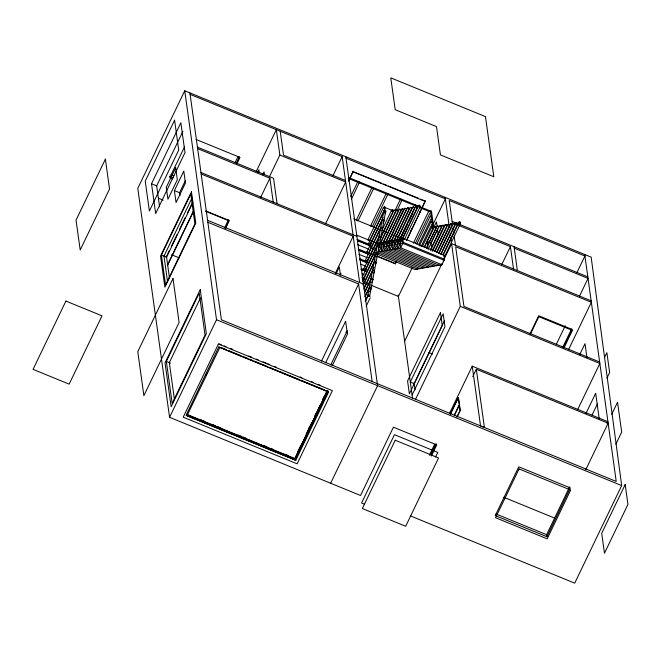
<?xml version="1.0" encoding="UTF-8"?>
<svg xmlns="http://www.w3.org/2000/svg" width="661" height="661" viewBox="0 0 661 661"><rect width="100%" height="100%" fill="white"/><g stroke="black" fill="none" stroke-linecap="round" stroke-linejoin="round"><path stroke-width="0.99" d="M367.805 295.682L383.818 211.28M369.664 296.021L385.677 211.611L385.057 211.264M350.669 196.457L357.932 181.519M351.487 199.135L359.46 182.205M372.052 187.418L373.762 188.228L358.113 220.749L357.221 220.642L356.403 219.939L372.069 187.394M387.99 194.053L386.272 193.268L370.631 225.765L371.292 226.393L372.341 226.574L387.999 193.995M384.842 207.612L385.264 208.099L369.615 240.621L368.648 240.48L367.904 239.811L383.562 207.29L384.132 207.273M372.341 226.574L370.647 225.74M383.116 217.51L370.143 244.454L369.102 244.273L368.441 243.645L384.091 211.123L384.9 211.198M369.615 240.621L369.268 240.183M381.067 226.897L368.549 252.915L367.499 252.733L366.838 252.105L382.496 219.584L383.066 219.576M379.918 234.432L366.954 261.384L365.905 261.194L365.244 260.566L380.893 228.045L381.389 228.012M378.323 242.893L365.351 269.845L364.31 269.655L363.641 269.027L379.711 236.456M362.393 277.934L362.046 277.496L377.695 244.967L378.191 244.942M368.549 252.915L368.127 252.428M366.954 261.384L366.533 260.888M365.351 269.845L364.93 269.349M376.274 252.287L363.715 278.347L363.253 277.769M383.554 207.314L384.305 207.959M384.082 211.148L385.223 211.941L385.636 211.636M382.488 219.609L384.19 220.419L383.62 219.807M380.885 228.07L382.587 228.88L381.703 228.119M379.29 236.564L380.992 237.34L380.422 236.737M377.695 245.024L379.389 245.809L378.505 245.041M376.596 253.403C374.853 253.626 379.513 255.072 377.067 253.576M363.319 285.122L374.506 261.896L375.076 261.888M363.963 288.94L372.903 270.357L373.399 270.324M395.394 210.52L395.741 210.966L380.058 243.529L379.596 242.951M364.599 292.757L371.308 278.818L371.804 278.785M397.872 209.884L398.451 210.471L382.793 242.992L381.835 242.851L381.091 242.182L396.74 209.661L397.625 209.768M365.236 296.574L369.706 287.287L370.284 287.271M375.316 264.565L376.216 262.681L375.465 262.037M368.127 295.723L369.821 296.558L368.127 295.723L365.426 301.317M373.721 273.026L374.622 271.142L373.787 270.465M371.672 282.421L373.019 279.578L371.308 278.909M369.631 291.815L371.424 288.072L369.706 287.37M382.793 242.992L381.975 242.29M392.46 210.867L391.329 210.644L393.039 211.454L380.521 237.473M400.872 209.587L401.153 209.983L385.503 242.504L384.454 242.323L383.793 241.695L399.442 209.173L400.252 209.248M385.503 242.504L385.082 242.017M379.662 240.108L394.039 210.148L394.923 210.256M403.648 209.19L388.214 242.05L387.164 241.868L386.503 241.24L402.152 208.719L402.962 208.793M388.214 242.05L387.867 241.612M396.732 209.686L398.451 210.471M404.863 208.265L389.213 240.786L390.04 241.488L390.924 241.604L406.573 209.074L404.863 208.322L405.755 208.372M390.932 241.571L390.18 240.935M399.442 209.173L401.161 209.958M408.862 208.132L409.283 208.628L393.634 241.149L392.584 240.959L391.923 240.331L407.573 207.81L408.465 207.918M397.748 209.173L402.144 199.68M393.634 241.149L393.212 240.654M402.152 208.769L403.863 209.529M411.886 207.926L396.344 240.695L395.295 240.513L394.634 239.877L410.283 207.356L411.175 207.463M396.352 240.67L395.997 240.249M414.282 207.224L414.703 207.719L399.054 240.24L398.005 240.059L397.344 239.431L412.993 206.91L413.885 207.017M399.062 240.216L398.393 239.613M407.573 207.835L409.283 208.628M417.422 207.24L401.764 239.786L400.88 239.679L400.054 238.976L415.703 206.455L417.397 207.29L415.703 206.505M410.283 207.356L411.993 208.174M402.83 238.464L404.474 239.332L420.132 206.761L418.413 206.058L402.764 238.522L403.574 238.596M412.993 206.91L414.711 207.694M416.455 205.678L414.778 204.844M418.413 206.025L420.123 206.728M413.315 243.231L429.006 210.669M430.964 216.254L430.228 216.238L431.137 216.948M419.371 245.859L430.997 221.699L431.732 221.749M424.073 247.52L433.31 227.706M424.626 247.14L434.467 226.698L435.351 226.806M426.337 247.958L436.169 227.516L435.896 227.12M426.436 248.511L437.169 226.211L438.053 226.318M428.146 249.321L438.879 227.02L438.218 226.393M430.402 249.759L441.581 226.533L439.871 225.773L440.68 225.789M430.509 250.354L442.581 225.269L443.391 225.343M432.22 251.172L444.134 225.789M432.773 250.833L445.291 224.814L446.183 224.922M434.484 251.643L447.001 225.624L446.505 225.087M448.811 224.434C446.324 223.922 451.042 226.252 449.216 224.633M436.855 252.717L450.711 223.905L451.521 223.98M443.184 255.129L458.841 222.55L459.891 222.732L460.552 223.36L444.903 255.881L443.184 255.129L443.845 255.088M438.557 253.527L452.314 224.476M444.903 255.881L444.556 255.443M439.111 253.188L453.421 223.451L454.314 223.558M440.821 254.006L455.132 224.269L453.429 223.542M456.131 223.03L457.842 223.815L456.131 223.03L440.928 254.592M458.841 222.6L460.552 223.36M410.547 515.944L574.715 583.151L621.671 485.579L591.165 257.146L184.741 90.78L137.785 188.344L169.571 417.306L360.551 495.486L393.419 427.188L436.731 444.919L431.402 455.991M151.518 183.733L180.858 122.756L185.006 152.617L155.657 213.594L151.518 183.733L156.674 185.848L159.574 206.753M156.674 185.848L182.907 131.341M184.601 146.742L169.695 177.71L172.562 178.875M174.397 190.599L183.791 171.092L185.452 183.031L176.057 202.547L174.397 190.599L179.561 192.715L179.974 195.697M179.561 192.715L185.377 180.635M161.416 255.063L190.765 194.086L194.912 223.947L165.564 284.924L161.416 255.063L166.58 257.179L169.48 278.083M192.012 197.912L163.994 256.121L167.588 281.999M166.142 257.22L169.233 250.8M171.447 246.214L177.189 234.283M179.395 229.698L185.138 217.766M187.344 213.181L191.756 204.001M166.58 257.179L192.814 202.671M167.539 264.879L193.301 211.355M167.597 265.268L193.351 211.735M235.085 162.697L238.15 156.318M236.283 163.226L239.348 156.847M236.927 163.804L240.001 157.434L196.102 139.463M224.864 227.285L228.417 219.898M225.07 228.772L229.07 220.468L205.769 210.933M225.566 228.235L229.119 220.857L205.827 211.313M256.22 171.496L276.339 129.68L279.867 155.062L269.581 176.437M166.349 361.41L199.217 293.112L205.042 335.069L172.174 403.367L166.349 361.41L170.588 363.145M257.484 172.48L258.815 169.712L259.211 172.587M200.407 298.02L169.315 362.625L174.446 399.591M262.714 174.62L264.045 171.852L264.441 174.727M260.5 197.722L269.895 178.206L197.639 148.626M169.571 417.306L216.527 319.742L184.741 90.78M294.864 459.833L327.682 391.188L294.864 459.833L186.08 415.306L218.907 346.661M205.901 374.961L206.794 373.118M332.756 176.132L342.142 156.616L190.112 94.383M325.543 223.815L345.67 181.998L279.867 155.062M348.711 180.734L349.595 178.9M350.47 177.065L353.123 171.563L381.628 183.229M348.76 181.131L353.073 171.232M335.309 273.414L353.197 236.241L201.167 174.008M336.209 273.456L339.316 266.994L340.423 274.959M340.076 275.042L340.969 273.2M384.909 213.792L385.801 211.933M382.859 223.187L384.198 220.394M381.711 230.714L391.329 210.644M321.494 361.113L358.609 283.99L207.868 222.286M395.146 210.215L400.508 199.068L402.227 199.853M383.851 243.074L381.042 241.926L380.571 242.901L381.719 251.205L423.007 268.102M380.612 243.231L378.464 247.701L379.017 251.684L420.305 268.589M362.682 281.305L376.101 253.436M386.561 242.595L383.744 241.447L383.273 242.422L384.429 250.726L425.717 267.622M379.017 251.684L383.322 242.752M325.642 362.757L345.629 321.221L347.422 334.16L332.326 365.541M363.054 284.908L375.126 259.823M376.464 257.03L377.811 254.245M389.263 242.116L386.454 240.959L385.983 241.934L387.131 250.238L428.427 267.143M364.137 287.799L373.977 267.358M381.719 251.205L386.032 242.273M391.973 241.637L389.155 240.48L388.685 241.455L389.841 249.759L431.129 266.664M364.773 291.617L371.928 276.744M384.429 250.726L388.734 241.786M330.806 364.864L347.24 330.723M394.683 241.149L391.866 240.001L391.395 240.976L392.551 249.28L433.839 266.176M364.963 296.359L369.887 286.139M387.131 250.238L391.444 241.306M365.153 301.102L368.284 294.599M389.841 249.759L394.146 240.827M399.153 239.803L397.278 239.034L396.807 240.017L397.963 248.321L439.251 265.218M392.551 249.28L396.856 240.348L398.732 241.116M366.194 306.2L370.218 297.838M402.797 239.712L399.979 238.555L399.517 239.53L400.665 247.834L441.953 264.739L444.572 259.294L444.093 255.84M308.356 429.204L309.241 427.353M315.016 415.356L315.908 413.513M323.014 398.74L323.898 396.897M297.739 451.703L300.854 445.241M306.183 434.161L311.513 423.09M315.066 415.703L319.949 405.548M323.064 399.095L326.617 391.709M436.541 265.697L395.253 248.8L399.558 239.86M186.939 415.017L294.773 459.155L327.104 391.114M294.723 458.825L327.592 390.527M401.244 237.299L407.498 224.286M408.399 222.427L412.869 213.139M294.773 459.155L327.641 390.858M297.648 453.413L295.426 458.032L295.74 460.32L186.964 415.794L219.832 347.496L328.616 392.023L295.74 460.32M298.532 451.57L305.638 436.805M306.977 434.037L314.529 418.347M315.413 416.496L327.848 390.659M296.029 458.255L315.132 418.57M316.016 416.719L323.568 401.029M324.46 399.186L328.013 391.799M397.963 248.321L402.268 239.381M443.506 255.956L443.977 254.981L402.689 238.076L403.284 242.389L400.665 247.834L377.613 251.932M410.721 231.053L412.051 228.293M419.553 212.71L420.437 210.867M396.203 261.649L395.319 263.483L377.266 256.096M406.358 240.554L425.337 201.118L420.586 199.176M396.691 261.07L395.377 263.879L377.315 256.427M406.854 240.034L425.287 200.787M415.472 243.116L429.782 213.387M416.818 244.091L430.237 216.213M418.529 244.9L431.046 218.882M421.082 246.677L431.815 224.376M412.274 267.631L398.409 296.434L370.705 285.098M422.553 246.256L431.947 226.748M433.286 223.955L445.365 198.87L346.017 158.202M434.219 226.508L436.458 221.865L437.012 225.847M437.194 229.954L430.939 242.967L431.765 248.933M435.037 251.304L448.001 224.36M436.747 252.122L449.72 225.145M330.64 483.241L377.596 385.669L345.81 156.707M443.085 254.477L457.825 223.839M404.623 341.225L442.192 263.169M443.085 261.31L451.579 243.653L591.141 300.78M444.366 320.874L414.166 383.636L410.291 382.05L443.159 313.752L444.96 326.691L412.092 394.989M415.571 399.285L460.287 306.357L450.744 237.621M501.459 265.193L510.408 246.611L452.339 222.84L449.232 200.457L584.927 255.997L576.879 272.72M429.311 455.379L434.674 444.225M449.439 413.563L472.243 366.169L607.93 421.718L607.038 423.577M430.683 454.892L436.095 443.622M450.306 414.092L458.304 397.476L460.097 410.415L456.991 416.876M430.906 454.76L435.789 444.605M450.447 414.15L458.445 397.542L460.246 410.481L457.131 416.942M454.404 414.786L458.883 405.49M472.739 376.687L476.317 369.251L608.137 423.214L585.778 469.674M454.322 415.736L459.651 404.664M435.558 457.032L437.78 452.421L394.46 434.69L361.592 502.988L364.418 504.145M529.816 334.218L538.707 315.76L572.252 329.492L563.37 347.95M530.386 334.202L538.831 316.669L572.376 330.401L563.94 347.934M556.281 344.364L565.229 325.774M579.54 296.045L588.034 278.388L514.275 248.197M562.718 347.38L571.6 328.922M568.543 349.669L591.347 302.275L455.66 246.735L463.948 306.456L599.643 361.997M579.68 354.734L585.002 343.687L586.935 357.618M577.491 409.952L599.849 363.492L460.287 306.357M604.658 357.246L606.872 352.644L609.64 372.548L606.98 378.067M585.886 413.604L595.668 393.278L599.254 419.157M592.074 415.025L597.412 403.945M546.895 536.724L570.369 487.942L518.761 466.815L495.279 515.597L546.895 536.724L546.614 534.699L569.65 486.835M611.764 414.24L617.539 402.227L621.687 432.087L615.903 444.101M359.518 182.428L357.816 181.618M356.403 219.939L357.287 220.047M367.904 239.811L368.483 239.803M368.441 243.645L369.169 243.686M366.838 252.105L367.648 252.18M395.732 210.983L394.03 210.206M365.244 260.566L365.897 260.583M363.641 269.027L364.294 269.044M381.091 242.182L381.744 242.199M383.793 241.695L384.363 241.686M386.503 241.24L386.999 241.207M389.213 240.786L389.709 240.753M376.208 262.706L374.498 261.946M391.923 240.331L392.973 240.521M374.597 271.192L372.895 270.415M394.634 239.877L395.129 239.852M397.344 239.431L398.228 239.538M400.054 238.976L400.863 239.051M433.451 228.028L431.757 227.186L432.889 227.417M436.161 227.533L434.459 226.756M438.863 227.045L437.161 226.236M444.275 226.103L442.581 225.294M446.985 225.649L445.291 224.864M452.405 224.74L450.711 223.963M380.025 243.545L379.042 243.298M363.715 278.347L362.55 278.033M378.761 247.644L402.822 243.364L444.109 260.269L443.828 258.277M441.953 264.739L414.893 269.548L373.605 252.651M432.848 227.186L459.651 222.625M386.355 232.474L385.016 231.879M429.311 210.652L430.171 210.983M430.328 211.586L428.956 210.735M376.406 243.207L375.671 243.19L376.423 243.835M431.972 222.468L430.997 221.79M383.529 184.006L386.379 185.171M388.28 185.956L418.686 198.399M353.164 171.893L425.395 201.514M348.364 177.412L430.501 211.033L432.757 227.293M348.297 178.404L415.67 205.984M419.413 207.513L429.923 211.817M452.132 221.352L455.95 222.914M457.85 223.691L587.827 276.893M345.463 180.503L283.528 155.153L280.214 131.266M392.254 210.471L384.314 207.224L384.71 210.099M197.432 147.139L273.555 178.296L277.083 203.679M430.162 242.645L427.064 241.381L427.89 247.354M353.668 218.874L380.372 229.805M383.231 230.978L387.999 232.928M391.816 234.49L403.26 239.175M403.284 242.389L444.572 259.294M379.274 242.785L381.149 243.554M356.395 235.01L374.002 242.223M200.961 172.513L356.866 236.332M356.99 239.323L371.069 245.091L370.705 242.496M357.411 240.356L370.548 245.727M357.461 240.687L370.598 246.066M370.424 247.28L374.242 248.842M357.609 244.628L368.871 249.238M378.191 252.932L417.595 269.068M372.515 254.155L375.365 255.32M369.714 253.32L375.423 255.716M358.204 248.941L369.466 253.551M358.626 249.965L368.954 254.196M358.675 250.296L368.061 254.138M171.075 174.644L173.934 175.818M169.489 176.214L173.306 177.776M358.824 254.245L367.268 257.699M359.427 258.558L367.871 262.012L367.508 259.426M359.848 259.583L367.351 262.657M359.89 259.913L367.4 262.987M360.98 264.243L365.673 266.16M361.575 268.556L366.268 270.473M361.063 269.201L365.756 271.117M361.113 269.531L365.797 271.448M362.195 273.852L364.071 274.621M362.798 278.165L364.674 278.934M362.278 278.81L364.153 279.578M362.327 279.149L364.203 279.917M158.359 198.176L163.11 200.118M364.021 282.354L368.797 284.313M207.587 220.295L363.492 284.114M428.7 352.487L432.591 354.081M171.604 254.758L179.205 257.873M345.852 332.136L347.727 332.904M216.527 319.742L621.671 485.579M219.394 343.943L221.295 344.72M224.145 345.885L226.045 346.661M230.788 348.603L232.689 349.38M248.833 355.99L251.684 357.155M256.427 359.105L258.327 359.881M263.078 361.823L265.92 362.988M267.821 363.765L269.721 364.541M274.472 366.483L276.364 367.26M300.102 376.977L302.003 377.762M311.496 381.645L313.397 382.422M318.148 384.363L320.048 385.14M220.815 347.438L226.541 349.785M228.45 350.57L240.852 355.643M242.761 356.428L247.528 358.378M249.437 359.163L252.304 360.328M254.212 361.113L266.614 366.194M269.481 367.359L273.299 368.929M275.207 369.706L278.066 370.879M279.975 371.656L299.061 379.472M300.97 380.249L310.513 384.157M312.422 384.942L324.824 390.015M218.956 347.008L327.732 391.535M503.872 497.32L554.496 518.042M495.957 513.961L546.614 534.699M201.118 419.884L203.985 421.049M212.569 424.569L215.428 425.742M217.337 426.519L220.204 427.692M238.332 435.112L241.199 436.285M243.108 437.07L245.966 438.235M264.094 445.663L266.961 446.828M270.779 448.398L273.637 449.563M285.089 454.256L287.956 455.429M187.807 414.744L294.682 458.494M186.807 414.645L295.583 459.172M186.989 415.348L294.814 459.486M370.515 287.361L371.416 288.014M385.743 231.697L386.346 232.061M372.193 278.925L373.011 279.545M400.211 237.638L400.781 238.249L399.583 237.952M454.636 223.732L455.132 224.178M406.077 208.537L406.573 208.992M584.721 254.502L616.226 481.439L221.41 319.825L189.905 92.887M570.897 329.294L571.178 331.285M514.068 246.702L517.381 270.589M510.408 246.611L513.514 269.002M476.317 369.251L484.406 427.477L480.53 425.891L472.243 366.169M453.049 227.938L453.33 229.97M453.611 232.003L453.9 234.044M454.181 236.076L455.454 245.239M445.159 197.375L448.786 223.534M449.067 225.541L449.348 227.558M450.182 233.597L450.463 235.605M437.425 228.83L438.251 234.804M431.435 210.884L433.55 226.128M402.219 239.051L402.822 243.364M399.979 238.555L400.583 242.868M397.278 239.034L397.872 243.347M395.171 243.835L394.567 239.522L394.105 240.497L395.253 248.8M414.042 382.76L415.025 389.85M395.278 263.152L395.369 263.822M391.866 240.001L392.46 244.314M398.203 294.946L412.505 397.972M389.155 240.48L389.759 244.793M386.454 240.959L387.049 245.272M383.744 241.447L384.347 245.76M381.042 241.926L381.637 246.239M375.869 244.611L375.63 242.884L375.398 245.586M365.913 267.887L366.153 269.614M364.31 276.348L364.55 278.074M342.142 156.616L352.991 234.754M353.197 236.241L359.625 282.528M358.609 283.99L372.151 381.537M269.895 178.206L273.208 202.092M384.38 211.842A0.95 0.884 -7.9 0 1 384.198 210.429A0.95 0.884 -7.9 0 1 385.694 210.661A0.95 0.884 -7.9 0 1 384.991 211.933M384.471 206.265A1.859 1.479 -88.6 0 1 384.917 206.604M383.925 208.033A1.859 1.479 -88.6 0 1 383.711 207.843M393.188 211.165A0.95 0.925 80.3 0 1 391.89 211.404A0.95 0.925 80.3 0 1 391.676 210.074A0.95 0.925 80.3 0 1 392.989 209.892M433.649 227.657A0.95 0.925 80.3 0 1 432.335 227.971A0.95 0.925 80.3 0 1 432.12 226.599A0.95 0.925 80.3 0 1 433.467 226.492M433.616 227.64A0.95 0.884 -7.9 0 1 432.294 228.07A0.95 0.884 -7.9 0 1 431.988 226.797A0.95 0.884 -7.9 0 1 433.376 226.607M384.372 212.049A0.95 0.686 10.7 0 1 384.033 210.942A0.95 0.686 10.7 0 1 385.528 211.132A0.95 0.686 10.7 0 1 385.033 212.131M391.866 211.214L392.617 209.595L391.866 211.165M105.396 159.144L76.048 220.121L80.196 249.982L109.544 189.005L105.396 159.144M65.918 301.069L33.05 369.367L69.149 384.14L102.017 315.842L65.918 301.069M174.587 120.186L145.238 181.164L149.378 211.024L178.726 150.047L174.587 120.186M175.669 167.762L166.283 187.278L167.935 199.225L177.33 179.709L175.669 167.762M191.459 191.797L160.54 256.03L164.87 287.213L195.788 222.988L191.459 191.797M173 278.521L137.777 351.693L143.883 395.65L179.098 322.469L173 278.521M200.258 289.675L165.035 362.856L171.141 406.804L206.356 333.631L200.258 289.675M218.427 344.001L183.204 417.174L297.153 463.815L332.367 390.643L218.427 344.001M440.433 312.636L407.564 380.934L409.366 393.873L442.234 325.576L440.433 312.636M395.228 440.234L362.36 508.532L405.68 526.263L438.549 457.966L395.228 440.234M519.059 468.938L495.576 517.72L547.184 538.847L570.666 490.065L519.059 468.938M625.19 484.53L601.708 533.311L604.468 553.224L627.95 504.434L625.19 484.53M485.471 116.609L390.783 77.849L395.204 109.701L436.491 126.606L440.424 154.897L493.817 176.76L485.471 116.609M418.372 205.703A0.95 0.925 80.3 0 0 419.338 207.017A0.95 0.925 80.3 0 0 419.958 205.505A0.95 0.925 80.3 0 0 418.372 205.703M458.8 222.253A0.95 0.925 80.3 0 0 459.767 223.567A0.95 0.925 80.3 0 0 460.387 222.055A0.95 0.925 80.3 0 0 458.8 222.253M368.119 296.31A0.95 0.686 10.7 0 0 369.656 296.062A0.95 0.686 10.7 0 0 368.433 295.17A0.95 0.686 10.7 0 0 368.119 296.31"/></g></svg>
